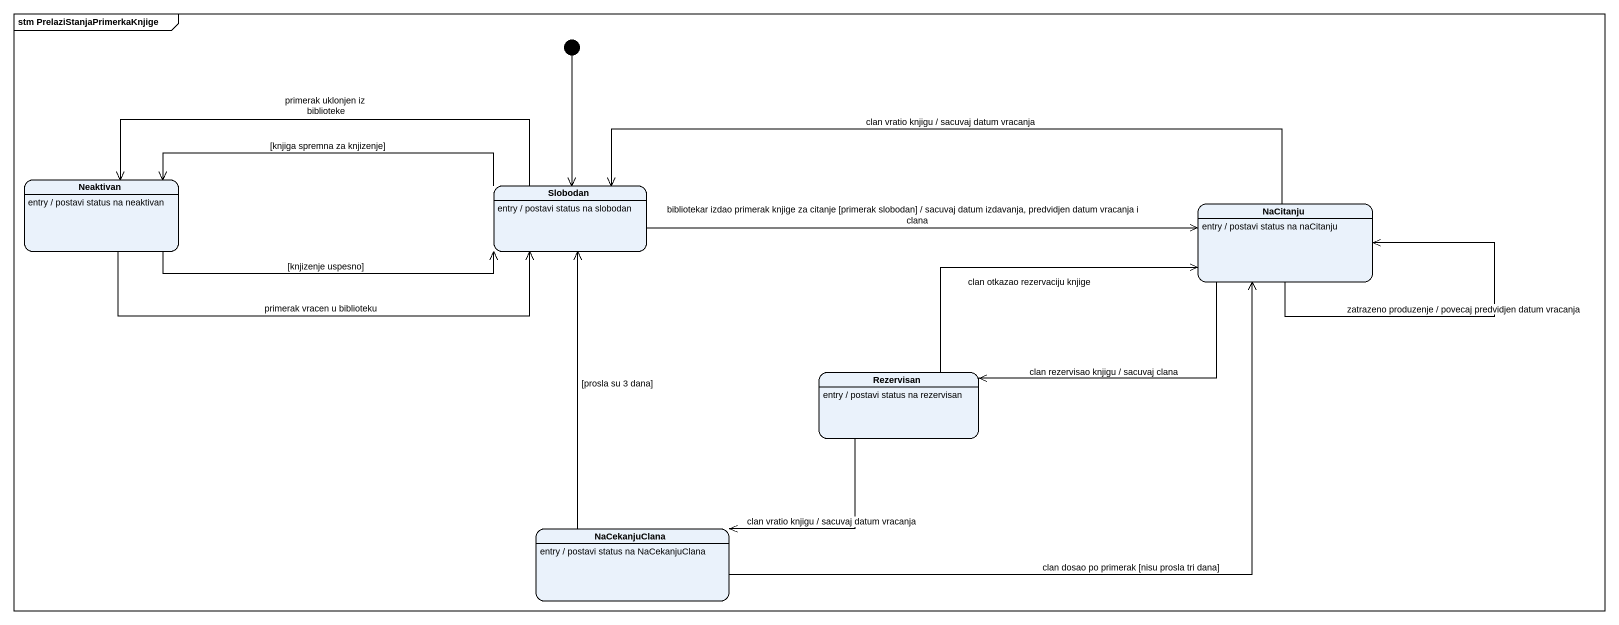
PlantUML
@startuml
mainframe stm PrelaziStanjaPrimerkaKnjige
hide empty description
state Neaktivan
Neaktivan : entry / postavi status na neaktivan
state Slobodan
Slobodan : entry / postavi status na slobodan
state NaCitanju
NaCitanju : entry / postavi status na naCitanju
state Rezervisan
Rezervisan : entry / postavi status na rezervisan
state NaCekanjuClana
NaCekanjuClana : entry / postavi status na NaCekanjuClana
[*] --> Slobodan
Neaktivan -right-> Slobodan : [knjizenje uspesno]
Neaktivan -right-> Slobodan : primerak vracen u biblioteku
Slobodan -left-> Neaktivan : [knjiga spremna za knjizenje]
Slobodan -left-> Neaktivan : primerak uklonjen iz biblioteke
Slobodan -right-> NaCitanju : bibliotekar izdao primerak knjige za citanje [primerak slobodan] / sacuvaj datum izdavanja, predvidjen datum vracanja i clana
NaCitanju -left-> Slobodan : clan vratio knjigu / sacuvaj datum vracanja
NaCitanju --> NaCitanju : zatrazeno produzenje / povecaj predvidjen datum vracanja
NaCitanju -left-> Rezervisan : clan rezervisao knjigu / sacuvaj clana
Rezervisan -right-> NaCitanju : clan otkazao rezervaciju knjige
Rezervisan -left-> NaCekanjuClana : clan vratio knjigu / sacuvaj datum vracanja
NaCekanjuClana -up-> Slobodan : [prosla su 3 dana]
NaCekanjuClana -right-> NaCitanju : clan dosao po primerak [nisu prosla tri dana]
@enduml
